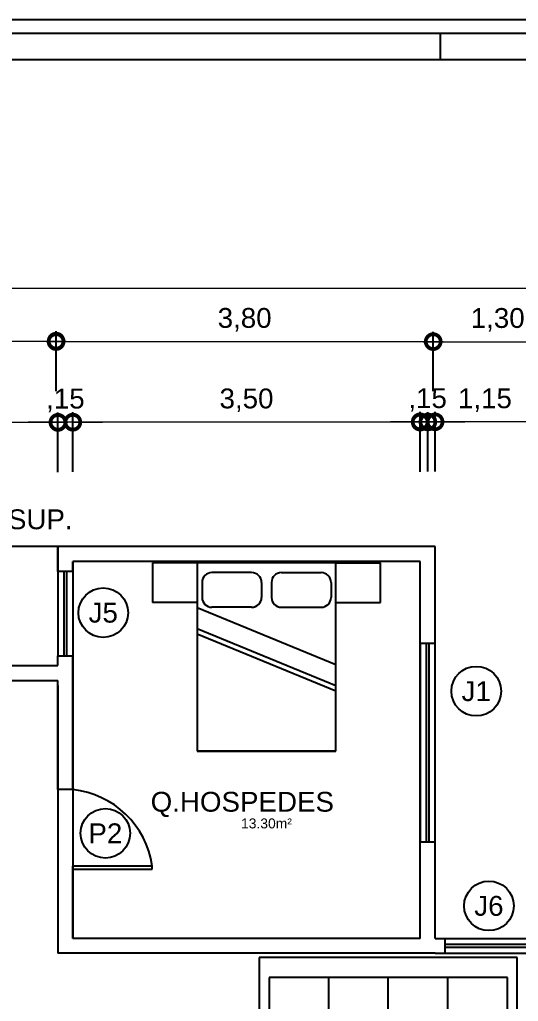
# Model space of a CAD drawing. Header units: metres. Extents: x -81278067020 to 164, y -22607194416 to 57.
# Drawn here: x 39.68 to 44.71, y 19.37 to 29.26 of the extents above; entities that cross this region are included whole.
import ezdxf
from ezdxf.enums import TextEntityAlignment as Align

# ---------------------------------------------------------------- set-up
doc = ezdxf.new("R2010")
doc.units = ezdxf.units.M
doc.header["$LTSCALE"] = 0.25
doc.linetypes.add('DIVIDE', pattern=[31.75, 12.7, -6.35, 0, -6.35, 0, -6.35])
doc.layers.add('0_MRG_AUX', color=7, linetype='Continuous', true_color=0xecbcd1, plot=False)
for name, color, linetype in [('ARQ_ALV CT', 5, 'Continuous'), ('ARQ_ALV VS', 2, 'Continuous'), ('ARQ_ESQ CT', 30, 'Continuous'), ('ARQ_MOB 01', 1, 'Continuous'), ('ARQ_PISO', 1, 'Continuous'), ('ARQ_PROJ SUP', 1, 'DIVIDE'), ('ARQ_SIMB 01', 1, 'Continuous'), ('ARQ_TXT 01', 1, 'Continuous'), ('MRG_EXTERNA', 1, 'Continuous'), ('MRG_INTERNA', 2, 'Continuous'), ('SIMB_02', 2, 'Continuous'), ('SIMB_TXT', 1, 'Continuous')]:
    doc.layers.add(name, color=color, linetype=linetype)
doc.layers.add('ARQ_COTA_AZUL', color=5, linetype='Continuous', lineweight=20, true_color=0x0000ff)
doc.styles.add('Annot_2.0mm', font='arial.ttf', dxfattribs={"height": 2})
doc.styles.add('cota', font='arial.ttf')
doc.styles.add('SIMB', font='arial.ttf')
doc.dimstyles.new('Info 01 - annot', dxfattribs={"dimtxt": 2, "dimasz": 3, "dimexe": 1, "dimexo": 1, "dimgap": 1, "dimtad": 1, "dimzin": 4, "dimtxsty": 'cota', "dimblk": 'DOTSMALL', "dimcen": 2, "dimdle": 1, "dimclrd": 256, "dimclre": 256, "dimclrt": 1, "dimazin": 2, "dimtfac": 0.09, "dimtix": 1, "dimtmove": 2, "dimatfit": 2, "dimfxl": 5, "dimfxlon": 1, "dimtolj": 1, "dimtzin": 4, "dimlwd": -1, "dimarcsym": 1})

# ---------------------------------------------------------------- blocks, each defined once
blk = doc.blocks.new('COD_ESQ')
at = {"layer": 'SIMB_02'}
blk.add_circle((0, 0), 2.5, dxfattribs=at)
at = {"layer": 'SIMB_TXT', "style": 'SIMB'}
blk.add_attdef('CDESQ', text='', height=2, dxfattribs=at).set_placement((0, 0), align=Align.MIDDLE_CENTER)
blk = doc.blocks.new('_DotSmall')
at = {"color": 0, "linetype": 'ByBlock', "const_width": 0.5}
blk.add_lwpolyline([(-0.0625, 0, 1), (0.0625, 0, 1)], format="xyb", close=True, dxfattribs=at)
blk = doc.blocks.new('*D10')
at = {"layer": 'ARQ_COTA_AZUL', "lineweight": -2, "transparency": 16777216}
for p, q in [((31.0493, 25.5232), (31.0493, 26.1232)), ((40.0493, 25.5232), (40.0493, 26.1232))]:
    blk.add_line(p, q, dxfattribs=at)
at = {"layer": 'ARQ_COTA_AZUL', "transparency": 16777216}
blk.add_line((30.9493, 26.0232), (40.1493, 26.0232), dxfattribs=at)
at = {"layer": 'ARQ_COTA_AZUL', "transparency": 16777216, "xscale": 0.3, "yscale": 0.3, "zscale": 0.3, "rotation": 180}
blk.add_blockref('_DotSmall', (31.0493, 26.0232), dxfattribs=at)
at = {"layer": 'ARQ_COTA_AZUL', "transparency": 16777216, "xscale": 0.3, "yscale": 0.3, "zscale": 0.3}
blk.add_blockref('_DotSmall', (40.0493, 26.0232), dxfattribs=at)
at = {"layer": 'ARQ_COTA_AZUL', "color": 1, "transparency": 16777216, "insert": (35.5493, 26.2434), "char_height": 0.2, "attachment_point": 5, "style": 'cota'}
blk.add_mtext('\\A1;9,00', dxfattribs=at)
blk = doc.blocks.new('*D11')
at = {"layer": 'ARQ_COTA_AZUL', "lineweight": -2, "transparency": 16777216}
for p, q in [((40.0493, 25.5185), (40.0493, 26.1185)), ((43.8493, 25.5185), (43.8493, 26.1185))]:
    blk.add_line(p, q, dxfattribs=at)
at = {"layer": 'ARQ_COTA_AZUL', "transparency": 16777216}
blk.add_line((39.9493, 26.0185), (43.9493, 26.0185), dxfattribs=at)
at = {"layer": 'ARQ_COTA_AZUL', "transparency": 16777216, "xscale": 0.3, "yscale": 0.3, "zscale": 0.3, "rotation": 180}
blk.add_blockref('_DotSmall', (40.0493, 26.0185), dxfattribs=at)
at = {"layer": 'ARQ_COTA_AZUL', "transparency": 16777216, "xscale": 0.3, "yscale": 0.3, "zscale": 0.3}
blk.add_blockref('_DotSmall', (43.8493, 26.0185), dxfattribs=at)
at = {"layer": 'ARQ_COTA_AZUL', "color": 1, "transparency": 16777216, "insert": (41.9493, 26.2387), "char_height": 0.2, "attachment_point": 5, "style": 'cota'}
blk.add_mtext('\\A1;3,80', dxfattribs=at)
blk = doc.blocks.new('*D12')
at = {"layer": 'ARQ_COTA_AZUL', "lineweight": -2, "transparency": 16777216}
for p, q in [((43.8493, 25.5177), (43.8493, 26.1177)), ((45.1493, 25.5177), (45.1493, 26.1177))]:
    blk.add_line(p, q, dxfattribs=at)
at = {"layer": 'ARQ_COTA_AZUL', "transparency": 16777216}
blk.add_line((43.7493, 26.0177), (45.2493, 26.0177), dxfattribs=at)
at = {"layer": 'ARQ_COTA_AZUL', "transparency": 16777216, "xscale": 0.3, "yscale": 0.3, "zscale": 0.3, "rotation": 180}
blk.add_blockref('_DotSmall', (43.8493, 26.0177), dxfattribs=at)
at = {"layer": 'ARQ_COTA_AZUL', "transparency": 16777216, "xscale": 0.3, "yscale": 0.3, "zscale": 0.3}
blk.add_blockref('_DotSmall', (45.1493, 26.0177), dxfattribs=at)
at = {"layer": 'ARQ_COTA_AZUL', "color": 1, "transparency": 16777216, "insert": (44.4993, 26.2379), "char_height": 0.2, "attachment_point": 5, "style": 'cota'}
blk.add_mtext('\\A1;1,30', dxfattribs=at)
blk = doc.blocks.new('*D14')
at = {"layer": 'ARQ_COTA_AZUL', "lineweight": -2, "transparency": 16777216}
for p, q in [((43.7956, 24.7084), (43.7956, 25.3084)), ((44.9456, 24.7084), (44.9456, 25.3084))]:
    blk.add_line(p, q, dxfattribs=at)
at = {"layer": 'ARQ_COTA_AZUL', "transparency": 16777216}
blk.add_line((45.0456, 25.2084), (43.6956, 25.2084), dxfattribs=at)
at = {"layer": 'ARQ_COTA_AZUL', "transparency": 16777216, "xscale": 0.3, "yscale": 0.3, "zscale": 0.3, "rotation": 180}
blk.add_blockref('_DotSmall', (43.7956, 25.2084), dxfattribs=at)
at = {"layer": 'ARQ_COTA_AZUL', "transparency": 16777216, "xscale": 0.3, "yscale": 0.3, "zscale": 0.3}
blk.add_blockref('_DotSmall', (44.9456, 25.2084), dxfattribs=at)
at = {"layer": 'ARQ_COTA_AZUL', "color": 1, "transparency": 16777216, "insert": (44.3706, 25.4286), "char_height": 0.2, "attachment_point": 5, "style": 'cota'}
blk.add_mtext('\\A1;1,15', dxfattribs=at)
blk = doc.blocks.new('*D15')
at = {"layer": 'ARQ_COTA_AZUL', "lineweight": -2, "transparency": 16777216}
for p, q in [((43.718, 24.7098), (43.718, 25.3098)), ((43.868, 24.7098), (43.868, 25.3098))]:
    blk.add_line(p, q, dxfattribs=at)
at = {"layer": 'ARQ_COTA_AZUL', "transparency": 16777216}
for p, q in [((43.718, 25.2098), (43.418, 25.2098)), ((43.718, 25.2098), (43.868, 25.2098)), ((43.868, 25.2098), (44.168, 25.2098))]:
    blk.add_line(p, q, dxfattribs=at)
at = {"layer": 'ARQ_COTA_AZUL', "transparency": 16777216, "xscale": 0.3, "yscale": 0.3, "zscale": 0.3}
blk.add_blockref('_DotSmall', (43.718, 25.2098), dxfattribs=at)
at = {"layer": 'ARQ_COTA_AZUL', "transparency": 16777216, "xscale": 0.3, "yscale": 0.3, "zscale": 0.3, "rotation": 180}
blk.add_blockref('_DotSmall', (43.868, 25.2098), dxfattribs=at)
at = {"layer": 'ARQ_COTA_AZUL', "color": 1, "transparency": 16777216, "insert": (43.793, 25.43), "char_height": 0.2, "attachment_point": 5, "style": 'cota'}
blk.add_mtext('\\A1;,15', dxfattribs=at)
blk = doc.blocks.new('*D16')
at = {"layer": 'ARQ_COTA_AZUL', "lineweight": -2, "transparency": 16777216}
for p, q in [((40.218, 24.7066), (40.218, 25.3066)), ((43.718, 24.7066), (43.718, 25.3066))]:
    blk.add_line(p, q, dxfattribs=at)
at = {"layer": 'ARQ_COTA_AZUL', "transparency": 16777216}
blk.add_line((43.818, 25.2066), (40.118, 25.2066), dxfattribs=at)
at = {"layer": 'ARQ_COTA_AZUL', "transparency": 16777216, "xscale": 0.3, "yscale": 0.3, "zscale": 0.3, "rotation": 180}
blk.add_blockref('_DotSmall', (40.218, 25.2066), dxfattribs=at)
at = {"layer": 'ARQ_COTA_AZUL', "transparency": 16777216, "xscale": 0.3, "yscale": 0.3, "zscale": 0.3}
blk.add_blockref('_DotSmall', (43.718, 25.2066), dxfattribs=at)
at = {"layer": 'ARQ_COTA_AZUL', "color": 1, "transparency": 16777216, "insert": (41.968, 25.4267), "char_height": 0.2, "attachment_point": 5, "style": 'cota'}
blk.add_mtext('\\A1;3,50', dxfattribs=at)
blk = doc.blocks.new('*D17')
at = {"layer": 'ARQ_COTA_AZUL', "lineweight": -2, "transparency": 16777216}
for p, q in [((40.068, 24.7052), (40.068, 25.3052)), ((40.218, 24.7052), (40.218, 25.3052))]:
    blk.add_line(p, q, dxfattribs=at)
at = {"layer": 'ARQ_COTA_AZUL', "transparency": 16777216}
for p, q in [((40.068, 25.2052), (39.768, 25.2052)), ((40.218, 25.2052), (40.068, 25.2052)), ((40.218, 25.2052), (40.518, 25.2052))]:
    blk.add_line(p, q, dxfattribs=at)
at = {"layer": 'ARQ_COTA_AZUL', "transparency": 16777216, "xscale": 0.3, "yscale": 0.3, "zscale": 0.3}
blk.add_blockref('_DotSmall', (40.068, 25.2052), dxfattribs=at)
at = {"layer": 'ARQ_COTA_AZUL', "transparency": 16777216, "xscale": 0.3, "yscale": 0.3, "zscale": 0.3, "rotation": 180}
blk.add_blockref('_DotSmall', (40.218, 25.2052), dxfattribs=at)
at = {"layer": 'ARQ_COTA_AZUL', "color": 1, "transparency": 16777216, "insert": (40.143, 25.4254), "char_height": 0.2, "attachment_point": 5, "style": 'cota'}
blk.add_mtext('\\A1;,15', dxfattribs=at)
blk = doc.blocks.new('*D18')
at = {"layer": 'ARQ_COTA_AZUL', "lineweight": -2, "transparency": 16777216}
for p, q in [((38.568, 24.7033), (38.568, 25.3033)), ((40.068, 24.7033), (40.068, 25.3033))]:
    blk.add_line(p, q, dxfattribs=at)
at = {"layer": 'ARQ_COTA_AZUL', "transparency": 16777216}
blk.add_line((40.168, 25.2033), (38.468, 25.2033), dxfattribs=at)
at = {"layer": 'ARQ_COTA_AZUL', "transparency": 16777216, "xscale": 0.3, "yscale": 0.3, "zscale": 0.3, "rotation": 180}
blk.add_blockref('_DotSmall', (38.568, 25.2033), dxfattribs=at)
at = {"layer": 'ARQ_COTA_AZUL', "transparency": 16777216, "xscale": 0.3, "yscale": 0.3, "zscale": 0.3}
blk.add_blockref('_DotSmall', (40.068, 25.2033), dxfattribs=at)
at = {"layer": 'ARQ_COTA_AZUL', "color": 1, "transparency": 16777216, "insert": (39.318, 25.4235), "char_height": 0.2, "attachment_point": 5, "style": 'cota'}
blk.add_mtext('\\A1;1,50', dxfattribs=at)
blk = doc.blocks.new('CAMA 180')
at = {"layer": 'ARQ_MOB 01'}
for p, q in [((0.4, 1.15), (0, 1.15)), ((0, 0.7), (0, 1.15)), ((0.4, 0.7), (0.4, 1.15)), ((1.9, 0.7), (0, 0.7)), ((0, 0.7), (0, -0.7)), ((0.4525, -0.7), (1.026, 0.7)), ((0.665, -0.7), (1.2385, 0.7)), ((0.7181, -0.7), (1.2916, 0.7)), ((1.9, -0.7), (1.9, 0.7)), ((1.9, 0.7), (1.9, -0.7)), ((0.2, 0.6501), (0.35, 0.6501)), ((0.1, 0.1501), (0.1, 0.5501)), ((0.45, 0.1501), (0.45, 0.5501)), ((0.2, 0.0501), (0.35, 0.0501)), ((0.2, -0.0501), (0.35, -0.0501)), ((0.1, -0.1501), (0.1, -0.5501)), ((0.45, -0.1501), (0.45, -0.5501)), ((0.2, -0.6501), (0.35, -0.6501)), ((0, -0.7), (1.9, -0.7)), ((0, -0.7), (0, -1.15)), ((0.4, -0.7), (0.4, -1.15)), ((0, -1.15), (0.4, -1.15))]:
    blk.add_line(p, q, dxfattribs=at)
for centre, start, end in [((0.2, 0.5501), 90, 180), ((0.35, 0.5501), 0, 90), ((0.2, 0.1501), 180, 270), ((0.35, 0.1501), 270, 0), ((0.2, -0.1501), 90, 180), ((0.35, -0.1501), 0, 90), ((0.2, -0.5501), 180, 270), ((0.35, -0.5501), 270, 0)]:
    blk.add_arc(centre, 0.1, start, end, dxfattribs=at)
blk = doc.blocks.new('S4')
at = {"ltscale": 0.1}
for p, q in [((0, 0), (-2.6, 0)), ((0, -0.7), (0, 0)), ((-2.6, 0), (-2.6, -0.7)), ((-0.1, -0.2), (-2.5, -0.2)), ((-2.5, -0.2), (-2.5, -0.8)), ((-1.9, -0.8), (-1.9, -0.2)), ((-1.3, -0.8), (-1.3, -0.2)), ((-0.7, -0.8), (-0.7, -0.2)), ((-0.1, -0.8), (-0.1, -0.2)), ((-2.5, -0.7), (-2.6, -0.7)), ((-0.1, -0.7), (0, -0.7)), ((-2.5, -0.8), (-0.1, -0.8))]:
    blk.add_line(p, q, dxfattribs=at)
blk = doc.blocks.new('*D333')
at = {"layer": 'ARQ_COTA_AZUL', "lineweight": -2, "transparency": 16777216}
for p, q in [((31.068, 26.0556), (31.068, 26.6556)), ((45.168, 26.0556), (45.168, 26.6556))]:
    blk.add_line(p, q, dxfattribs=at)
at = {"layer": 'ARQ_COTA_AZUL', "transparency": 16777216}
blk.add_line((30.968, 26.5556), (45.268, 26.5556), dxfattribs=at)
at = {"layer": 'ARQ_COTA_AZUL', "transparency": 16777216, "xscale": 0.3, "yscale": 0.3, "zscale": 0.3, "rotation": 180}
blk.add_blockref('_DotSmall', (31.068, 26.5556), dxfattribs=at)
at = {"layer": 'ARQ_COTA_AZUL', "transparency": 16777216, "xscale": 0.3, "yscale": 0.3, "zscale": 0.3}
blk.add_blockref('_DotSmall', (45.168, 26.5556), dxfattribs=at)
at = {"layer": 'ARQ_COTA_AZUL', "color": 1, "transparency": 16777216, "insert": (38.118, 26.7758), "char_height": 0.2, "attachment_point": 5, "style": 'cota'}
blk.add_mtext('\\A1;14,10', dxfattribs=at)
blk = doc.blocks.new('FORMATO_A0mmD')
at = {"layer": '0_MRG_AUX'}
blk.add_lwpolyline([(0.01, 851), (0.01, -0.01), (-1199, -0.01), (-1199, 851)], close=True, dxfattribs=at)
at = {"layer": 'MRG_EXTERNA'}
blk.add_lwpolyline([(-5, 846), (-5, 5), (-1194, 5), (-1194, 846)], close=True, dxfattribs=at)
at = {"layer": 'MRG_INTERNA'}
for p, q in [((-375, 836), (-375, 846)), ((-15, 836), (-1169, 836))]:
    blk.add_line(p, q, dxfattribs=at)

msp = doc.modelspace()

# ---------------------------------------------------------------- linework, layer by layer
at = {"layer": 'ARQ_ALV CT'}
for p, q in [((43.868, 23.9517), (40.068, 23.9517)), ((40.068, 23.9517), (40.068, 23.8017)), ((40.068, 23.7017), (40.068, 23.9517)), ((43.868, 20.0017), (43.868, 23.9517)), ((43.868, 22.9767), (43.868, 23.9517)), ((40.068, 23.8017), (40.068, 23.7017)), ((43.718, 23.8017), (40.218, 23.8017)), ((40.218, 23.8017), (40.218, 23.7017)), ((40.218, 23.7017), (40.218, 23.8017)), ((43.718, 20.0017), (43.718, 23.8017)), ((43.718, 22.9767), (43.718, 23.8017)), ((40.218, 23.7017), (40.068, 23.7017)), ((43.868, 22.9767), (43.718, 22.9767)), ((40.068, 22.8517), (40.218, 22.8517)), ((40.068, 22.7517), (40.068, 22.8517)), ((40.068, 22.7517), (40.068, 22.8517)), ((40.218, 22.8517), (40.218, 22.7017)), ((40.218, 21.5017), (40.218, 22.8517)), ((38.418, 22.7517), (40.068, 22.7517)), ((40.218, 22.7017), (40.218, 22.5017)), ((38.568, 22.6017), (40.068, 22.6017)), ((40.068, 22.5017), (40.068, 22.6017)), ((40.068, 21.5017), (40.068, 22.6017)), ((40.068, 22.5517), (40.068, 22.5017)), ((40.068, 22.5017), (40.068, 21.5017)), ((40.218, 22.5017), (40.218, 22.4017)), ((40.218, 22.4017), (40.218, 21.5017)), ((40.218, 21.5017), (40.068, 21.5017)), ((43.718, 20.9767), (43.868, 20.9767)), ((43.718, 20.0017), (43.718, 20.9767)), ((43.868, 20.0017), (43.868, 20.9767)), ((40.068, 20.7017), (40.068, 19.8517)), ((40.218, 20.7317), (40.218, 20.7017)), ((40.218, 20.0017), (40.218, 20.7317)), ((40.218, 20.7017), (40.218, 20.0017)), ((43.718, 20.0017), (40.218, 20.0017)), ((43.868, 20.0017), (43.968, 20.0017)), ((43.968, 20.0017), (43.968, 19.8517)), ((40.218, 19.8517), (40.068, 19.8517)), ((43.868, 19.8517), (40.218, 19.8517)), ((43.868, 19.8517), (43.968, 19.8517))]:
    msp.add_line(p, q, dxfattribs=at)
at = {"layer": 'ARQ_ALV VS'}
for p, q in [((40.068, 23.7017), (40.068, 23.5517)), ((40.218, 23.7017), (40.218, 22.8517)), ((40.068, 23.5517), (40.068, 22.8517)), ((43.718, 22.9767), (43.718, 20.9767)), ((43.868, 20.9767), (43.868, 22.9767)), ((43.968, 20.0017), (44.918, 20.0017)), ((43.968, 19.8517), (44.918, 19.8517))]:
    msp.add_line(p, q, dxfattribs=at)
at = {"layer": 'ARQ_ESQ CT'}
for p, q in [((40.128, 23.7017), (40.128, 22.8517)), ((40.158, 22.8517), (40.158, 23.7017)), ((43.778, 22.9767), (43.778, 20.9767)), ((43.808, 20.9767), (43.808, 22.9767)), ((41.018, 20.7317), (40.218, 20.7317)), ((40.218, 20.7017), (41.018, 20.7017)), ((41.018, 20.7017), (41.018, 20.7317)), ((44.918, 19.9417), (43.968, 19.9417)), ((44.918, 19.9117), (43.968, 19.9117))]:
    msp.add_line(p, q, dxfattribs=at)
at = {"layer": 'ARQ_PISO'}
for p, q in [((40.068, 21.5017), (40.068, 20.7017)), ((40.218, 21.5017), (40.218, 20.7167)), ((40.218, 20.7167), (40.218, 20.7017))]:
    msp.add_line(p, q, dxfattribs=at)
at = {"layer": 'ARQ_PROJ SUP'}
msp.add_line((40.068, 23.9517), (38.418, 23.9517), dxfattribs=at)
at = {"layer": 'ARQ_SIMB 01'}
msp.add_arc((40.124, 20.6035), 0.9031, 8.16192, 84.02746, dxfattribs=at)

# ---------------------------------------------------------------- block references
at = {"xscale": 0.02704510082068265, "yscale": 0.02704510082068265, "zscale": 0.02704510082068265}
msp.add_blockref('FORMATO_A0mmD', (54.0647, 6.249), dxfattribs=at)
at = {"rotation": 270}
msp.add_blockref('CAMA 180', (42.1697, 23.7897), dxfattribs=at)
at = {"layer": 'ARQ_ALV CT', "xscale": 0.1, "yscale": 0.1, "zscale": 0.1}
for p, values in [((40.5245, 23.2857), {'CDESQ': 'J5'}), ((44.2829, 22.4945), {'CDESQ': 'J1'}), ((40.5456, 21.0616), {'CDESQ': 'P2'}), ((44.4107, 20.3301), {'CDESQ': 'J6'})]:
    msp.add_blockref('COD_ESQ', p, dxfattribs=at).add_auto_attribs(values)
at = {"layer": 'ARQ_PISO'}
msp.add_blockref('S4', (44.6968, 19.8093), dxfattribs=at)

# ---------------------------------------------------------------- texts
at = {"layer": 'ARQ_TXT 01', "attachment_point": 1, "style": 'Annot_2.0mm'}
for s, insert, char_height, width in [('PROJ. PAV SUP.', (38.0272, 24.327), 0.2, 2.177694), ('Q.HOSPEDES', (41.0022, 21.4795), 0.2, 2.523123), ('13.30m²', (41.913, 21.2111), 0.1, 1.0423)]:
    msp.add_mtext(s, dxfattribs=dict(at, insert=insert, char_height=char_height, width=width))

# ---------------------------------------------------------------- dimensions: what is measured, and where the dimension line sits
at = {"layer": 'ARQ_COTA_AZUL'}
for base, p1, p2, picture, middle in [((45.168, 26.5556), (31.068, 22.7517), (45.168, 22.7517), '*D333', (38.118, 26.7758)), ((40.0493, 26.0232), (31.0493, 22.5017), (40.0493, 22.5017), '*D10', (35.5493, 26.2434)), ((43.8493, 26.0185), (40.0493, 23.7517), (43.8493, 23.7517), '*D11', (41.9493, 26.2387)), ((45.1493, 26.0177), (43.8493, 23.7517), (45.1493, 23.7517), '*D12', (44.4993, 26.2379)), ((38.568, 25.2033), (40.068, 22.5267), (38.568, 22.5267), '*D18', (39.318, 25.4235)), ((40.068, 25.2052), (40.218, 23.8017), (40.068, 23.8017), '*D17', (40.143, 25.4254)), ((40.218, 25.2066), (43.718, 23.8017), (40.218, 23.8017), '*D16', (41.968, 25.4267)), ((43.868, 25.2098), (43.718, 23.2622), (43.868, 23.2622), '*D15', (43.793, 25.43)), ((43.7956, 25.2084), (44.9456, 19.3296), (43.7956, 19.3296), '*D14', (44.3706, 25.4286))]:
    dim = msp.add_linear_dim(base=base, p1=p1, p2=p2, dimstyle='Info 01 - annot', dxfattribs=at)
    dim.commit()
    dim.dimension.update_dxf_attribs({"geometry": picture, "text_midpoint": middle})

doc.saveas('drawing.dxf')
